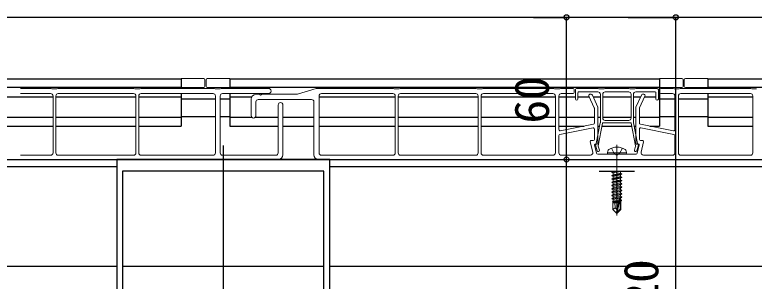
# Model space of a CAD drawing. Units: millimetres, scale not verified. Extents: x -875 to 875, y -1304 to 1298.
# Drawn here: x -368 to -55.7, y -903.5 to -791 of the extents above; entities that cross this region are included whole.
import ezdxf
from ezdxf.enums import TextEntityAlignment as Align

# ---------------------------------------------------------------- set-up
doc = ezdxf.new("R2010")
doc.units = ezdxf.units.MM
doc.header["$LTSCALE"] = 8
for name, color, linetype in [('0-3_YKK_11', 7, 'Continuous'), ('0-4_YKK_12', 2, 'Continuous'), ('0-6_YKK_D', 6, 'Continuous')]:
    doc.layers.add(name, color=color, linetype=linetype)
doc.layers.add('0-5_YKK_13', color=4, linetype='Continuous', lineweight=18)
doc.styles.add('ＭＳ ゴシック', font='')
doc.styles.get('ＭＳ ゴシック').set_extended_font_data('MS Gothic')

msp = doc.modelspace()

# ---------------------------------------------------------------- linework, layer by layer
at = {"layer": '0-3_YKK_11'}
msp.add_lwpolyline([(-234.996, -952.1), (-234.996, -852.1), (-324.996, -852.1), (-324.996, -952.1)], dxfattribs=at)
msp.add_lwpolyline([(-237.496, -994.6), (-237.496, -857.1), (-322.496, -857.1), (-322.496, -994.6), (-319.996, -994.6), (-319.996, -995.8), (-322.496, -995.8), (-322.496, -1000.9), (-237.496, -1000.9), (-237.496, -995.8), (-239.996, -995.8), (-239.996, -994.6)], close=True, dxfattribs=at)
at = {"layer": '0-4_YKK_12'}
for p, q in [((10.004, -792.1), (-570, -792.1)), ((-546, -818.1), (-297.75, -818.1)), ((-297.75, -818.1), (-297.75, -822.1)), ((-277.25, -818.1), (-277.25, -822.1)), ((-277.25, -818.1), (-95.746, -818.1)), ((-95.746, -818.1), (-95.746, -837.971)), ((-75.246, -818.1), (215.254, -818.1)), ((-75.246, -818.1), (-75.246, -822.1)), ((-559.25, -821.6), (-297.75, -821.6)), ((-297.75, -824.3), (-297.75, -837.971)), ((-277.25, -821.6), (-95.746, -821.6)), ((-277.25, -824.3), (-277.25, -837.971)), ((-75.246, -821.6), (215.254, -821.6)), ((-75.246, -824.3), (-75.246, -837.971)), ((-371.5, -825.7), (-351.896, -825.7)), ((-350.696, -825.7), (-316.896, -825.7)), ((-315.696, -825.7), (-297.75, -825.7)), ((-283.296, -826.6), (-297.75, -826.6)), ((-277.25, -826.6), (-281.296, -826.6)), ((-277.25, -825.7), (-267.982, -825.7)), ((-239.496, -825.7), (-207.296, -825.7)), ((-206.096, -825.7), (-172.296, -825.7)), ((-171.096, -825.7), (-139.696, -825.7)), ((-138.196, -825.7), (-131.196, -825.7)), ((-130.196, -825.7), (-125.343, -825.7)), ((-123.696, -825.7), (-120.696, -825.7)), ((-119.696, -825.7), (-107.696, -825.7)), ((-106.696, -825.7), (-103.695, -825.7)), ((-102.048, -825.7), (-97.196, -825.7)), ((-96.196, -825.7), (-95.746, -825.7)), ((-89.196, -826.6), (-95.746, -826.6)), ((-75.246, -826.6), (-87.696, -826.6)), ((-75.246, -825.7), (-56.296, -825.7)), ((-371.5, -834.172), (-351.896, -834.172)), ((-350.696, -834.172), (-316.896, -834.172)), ((-315.696, -834.172), (-297.75, -834.172)), ((-283.296, -834.1), (-297.75, -834.1)), ((-277.25, -834.1), (-281.296, -834.1)), ((-277.25, -834.172), (-268.016, -834.172)), ((-266.375, -834.172), (-256.796, -834.172)), ((-254.796, -834.172), (-241.696, -834.172)), ((-239.496, -834.172), (-207.296, -834.172)), ((-206.096, -834.172), (-172.296, -834.172)), ((-171.096, -834.172), (-139.696, -834.172)), ((-138.196, -834.172), (-123.196, -834.172)), ((-121.696, -834.172), (-120.696, -834.172)), ((-119.696, -834.172), (-107.696, -834.172)), ((-106.696, -834.172), (-105.696, -834.172)), ((-104.196, -834.172), (-95.746, -834.172)), ((-89.196, -834.1), (-95.746, -834.1)), ((-75.246, -834.1), (-87.696, -834.1)), ((-75.246, -834.172), (-56.296, -834.172)), ((-371.5, -837.971), (-351.896, -837.971)), ((-350.696, -837.971), (-316.896, -837.971)), ((-315.696, -837.971), (-297.75, -837.971)), ((-277.25, -837.971), (-256.796, -837.971)), ((-254.796, -837.971), (-241.696, -837.971)), ((-239.496, -837.971), (-207.296, -837.971)), ((-206.096, -837.971), (-172.296, -837.971)), ((-171.096, -837.971), (-139.696, -837.971)), ((-138.196, -837.971), (-127.552, -837.971)), ((-121.696, -837.971), (-120.97, -837.971)), ((-119.95, -837.971), (-107.441, -837.971)), ((-106.421, -837.971), (-105.696, -837.971)), ((-99.839, -837.971), (-95.746, -837.971)), ((-75.246, -837.971), (-56.296, -837.971)), ((-279.996, -846.166), (-279.996, -1021.489)), ((-505, -852.1), (3.004, -852.1)), ((-505, -855.1), (-324.996, -855.1)), ((-234.996, -855.1), (-1.496, -855.1)), ((-121.134, -857.1), (-106.257, -857.1)), ((-322.496, -897.1), (-237.496, -897.1)), ((-234.996, -897.1), (-1.496, -897.1))]:
    msp.add_line(p, q, dxfattribs=at)
msp.add_lwpolyline([(-505, -852.1), (-505, -897.1), (-324.996, -897.1)], dxfattribs=at)
at = {"layer": '0-5_YKK_13'}
for p, q in [((-288.25, -817.95), (-297.75, -817.95)), ((-297.75, -821.75), (-297.75, -817.95)), ((-286.75, -817.95), (-277.25, -817.95)), ((-277.25, -821.75), (-277.25, -817.95)), ((-86.246, -817.95), (-95.746, -817.95)), ((-95.746, -821.75), (-95.746, -817.95)), ((-84.746, -817.95), (-75.246, -817.95)), ((-75.246, -821.75), (-75.246, -817.95)), ((-287.75, -821.25), (-287.75, -818.45)), ((-287.25, -821.25), (-287.25, -818.45)), ((-85.746, -821.25), (-85.746, -818.45)), ((-85.246, -821.25), (-85.246, -818.45)), ((-352.869, -822.1), (-365.596, -822.1)), ((-352.896, -824.3), (-365.596, -824.3)), ((-352.366, -822.229), (-352.725, -822.121)), ((-350.369, -822.25), (-352.222, -822.25)), ((-349.866, -822.121), (-350.225, -822.229)), ((-317.869, -822.1), (-349.722, -822.1)), ((-317.896, -824.3), (-349.696, -824.3)), ((-317.366, -822.229), (-317.725, -822.121)), ((-315.369, -822.25), (-317.222, -822.25)), ((-314.866, -822.121), (-315.225, -822.229)), ((-283.869, -822.1), (-314.722, -822.1)), ((-284.296, -824.3), (-314.696, -824.3)), ((-297.75, -821.75), (-288.75, -821.75)), ((-288.75, -821.75), (-288.25, -821.75)), ((-286.25, -821.75), (-286.75, -821.75)), ((-277.25, -821.75), (-286.25, -821.75)), ((-283.366, -822.229), (-283.725, -822.121)), ((-281.369, -822.25), (-283.222, -822.25)), ((-280.866, -822.121), (-281.225, -822.229)), ((-260.896, -822.1), (-280.722, -822.1)), ((-280.296, -824.3), (-260.896, -824.3)), ((-264.715, -824.6), (-266.196, -824.6)), ((-248.772, -824.6), (-263.676, -824.6)), ((-240.769, -822.123), (-248.623, -824.577)), ((-208.269, -822.1), (-240.619, -822.1)), ((-208.296, -824.3), (-238.496, -824.3)), ((-207.766, -822.229), (-208.125, -822.121)), ((-205.769, -822.25), (-207.622, -822.25)), ((-205.266, -822.121), (-205.625, -822.229)), ((-173.269, -822.1), (-205.122, -822.1)), ((-173.296, -824.3), (-205.096, -824.3)), ((-172.766, -822.229), (-173.125, -822.121)), ((-170.769, -822.25), (-172.622, -822.25)), ((-170.266, -822.121), (-170.625, -822.229)), ((-140.519, -822.1), (-170.122, -822.1)), ((-140.696, -824.3), (-170.096, -824.3)), ((-140.016, -822.229), (-140.375, -822.121)), ((-138.019, -822.25), (-139.872, -822.25)), ((-137.516, -822.121), (-137.875, -822.229)), ((-132.196, -822.1), (-137.372, -822.1)), ((-137.196, -824.3), (-132.196, -824.3)), ((-131.696, -823.8), (-131.696, -822.6)), ((-131.196, -826.6), (-131.196, -822.6)), ((-130.696, -822.1), (-121.769, -822.1)), ((-130.196, -823.9), (-130.196, -826.6)), ((-121.696, -823.6), (-129.896, -823.6)), ((-124.518, -824.6), (-125.067, -824.6)), ((-121.625, -822.121), (-121.266, -822.229)), ((-121.122, -822.25), (-119.269, -822.25)), ((-120.696, -836.57), (-120.696, -824.6)), ((-119.696, -824.6), (-119.696, -834.6)), ((-119.125, -822.229), (-118.766, -822.121)), ((-118.622, -822.1), (-108.769, -822.1)), ((-108.625, -822.121), (-108.266, -822.229)), ((-108.122, -822.25), (-106.269, -822.25)), ((-107.696, -834.6), (-107.696, -824.6)), ((-106.696, -824.6), (-106.696, -836.57)), ((-106.125, -822.229), (-105.766, -822.121)), ((-97.496, -823.6), (-105.696, -823.6)), ((-105.622, -822.1), (-96.696, -822.1)), ((-102.324, -824.6), (-102.874, -824.6)), ((-97.196, -826.6), (-97.196, -823.9)), ((-96.196, -822.6), (-96.196, -826.6)), ((-95.746, -821.75), (-86.746, -821.75)), ((-95.696, -822.6), (-95.696, -823.8)), ((-90.019, -822.1), (-95.196, -822.1)), ((-95.196, -824.3), (-90.196, -824.3)), ((-89.516, -822.229), (-89.875, -822.121)), ((-87.519, -822.25), (-89.372, -822.25)), ((-87.016, -822.121), (-87.375, -822.229)), ((-57.269, -822.1), (-86.872, -822.1)), ((-86.746, -821.75), (-86.246, -821.75)), ((-57.296, -824.3), (-86.696, -824.3)), ((-84.246, -821.75), (-84.746, -821.75)), ((-75.246, -821.75), (-84.246, -821.75)), ((-56.766, -822.229), (-57.125, -822.121)), ((-54.769, -822.25), (-56.622, -822.25)), ((-351.896, -849.3), (-351.896, -825.3)), ((-350.696, -825.3), (-350.696, -849.3)), ((-316.896, -849.3), (-316.896, -825.3)), ((-315.696, -825.3), (-315.696, -849.3)), ((-283.296, -849.3), (-283.296, -825.3)), ((-281.296, -849.3), (-281.296, -825.3)), ((-268.196, -826.6), (-268.196, -833.6)), ((-265.196, -826.8), (-242.696, -826.8)), ((-239.496, -825.3), (-239.496, -849.3)), ((-207.296, -849.3), (-207.296, -825.3)), ((-206.096, -825.3), (-206.096, -849.3)), ((-172.296, -849.3), (-172.296, -825.3)), ((-171.096, -825.3), (-171.096, -849.3)), ((-139.696, -849.3), (-139.696, -825.3)), ((-138.196, -839.49), (-138.196, -825.3)), ((-125.522, -825.307), (-123.241, -830.326)), ((-121.741, -830.001), (-124.063, -824.893)), ((-103.329, -824.893), (-105.651, -830.012)), ((-104.151, -830.337), (-101.869, -825.307)), ((-89.196, -825.3), (-89.196, -839.49)), ((-87.696, -825.3), (-87.696, -849.3)), ((-56.296, -849.3), (-56.296, -825.3)), ((-266.196, -833.6), (-266.196, -827.8)), ((-256.796, -829.1), (-256.796, -849.3)), ((-254.796, -850.1), (-254.796, -829.1)), ((-241.696, -827.8), (-241.696, -850.1)), ((-123.196, -830.533), (-123.196, -836.69)), ((-121.696, -845.3), (-121.696, -830.208)), ((-105.696, -830.219), (-105.696, -845.3)), ((-104.196, -836.69), (-104.196, -830.543)), ((-122.459, -845.417), (-120.702, -836.629)), ((-119.724, -836.841), (-121.616, -846.302)), ((-107.961, -836.6), (-119.43, -836.6)), ((-118.696, -835.6), (-108.696, -835.6)), ((-105.775, -846.302), (-107.667, -836.841)), ((-106.69, -836.629), (-104.932, -845.417)), ((-123.794, -838.749), (-137.794, -841.549)), ((-123.598, -837.18), (-137.598, -839.98)), ((-123.196, -843.6), (-123.196, -839.24)), ((-104.196, -839.24), (-104.196, -843.6)), ((-89.794, -839.98), (-103.794, -837.18)), ((-89.598, -841.549), (-103.598, -838.749)), ((-138.196, -842.04), (-138.196, -849.3)), ((-89.196, -849.3), (-89.196, -842.04)), ((-123.912, -849.068), (-124.948, -844.716)), ((-124.462, -844.1), (-123.696, -844.1)), ((-122.287, -849.416), (-123.108, -845.969)), ((-122.816, -845.6), (-121.996, -845.6)), ((-122.076, -848.438), (-122.782, -845.989)), ((-121.61, -846.444), (-121.115, -848.162)), ((-113.696, -845.9), (-113.696, -875.8)), ((-106.276, -848.162), (-105.781, -846.444)), ((-105.396, -845.6), (-104.576, -845.6)), ((-104.609, -845.989), (-105.315, -848.438)), ((-104.284, -845.969), (-105.104, -849.416)), ((-103.696, -844.1), (-102.93, -844.1)), ((-102.443, -844.716), (-103.48, -849.068)), ((-117.696, -849.3), (-117.554, -848.498)), ((-109.696, -849.3), (-117.696, -849.3)), ((-117.696, -849.3), (-117.608, -849.8)), ((-109.696, -849.3), (-109.837, -848.498)), ((-109.696, -849.3), (-109.784, -849.8)), ((-365.596, -850.3), (-352.896, -850.3)), ((-365.596, -852.1), (-256.796, -852.1)), ((-349.696, -850.3), (-317.896, -850.3)), ((-314.696, -850.3), (-284.296, -850.3)), ((-257.796, -850.3), (-280.296, -850.3)), ((-239.696, -852.1), (38.804, -852.1)), ((-238.496, -850.3), (-208.296, -850.3)), ((-205.096, -850.3), (-173.296, -850.3)), ((-170.096, -850.3), (-140.696, -850.3)), ((-137.196, -850.3), (-124.885, -850.3)), ((-114.215, -849.8), (-121.801, -849.8)), ((-109.784, -849.8), (-117.608, -849.8)), ((-105.591, -849.8), (-113.176, -849.8)), ((-102.507, -850.3), (-90.196, -850.3)), ((-86.696, -850.3), (-57.296, -850.3)), ((-113.096, -857.1), (-115.796, -857.55)), ((-115.796, -857.45), (-113.696, -857.1)), ((-115.796, -857.45), (-115.246, -857.132)), ((-115.796, -857.45), (-115.796, -857.55)), ((-115.796, -857.55), (-115.246, -857.868)), ((-115.796, -858.85), (-111.596, -858.15)), ((-111.596, -858.25), (-115.796, -858.95)), ((-115.796, -858.85), (-115.246, -858.532)), ((-115.796, -858.85), (-115.796, -858.95)), ((-115.796, -858.95), (-115.246, -859.268)), ((-115.102, -857.1), (-115.246, -857.132)), ((-115.246, -857.1), (-115.246, -857.132)), ((-112.146, -857.832), (-115.246, -858.532)), ((-115.246, -857.868), (-115.246, -858.532)), ((-112.146, -857.168), (-112.146, -857.832)), ((-111.596, -858.15), (-112.146, -857.832)), ((-112.146, -858.568), (-112.146, -859.232)), ((-111.596, -858.15), (-111.596, -858.25)), ((-111.596, -859.55), (-115.796, -860.25)), ((-115.796, -860.35), (-111.596, -859.65)), ((-115.796, -860.25), (-115.246, -859.932)), ((-115.796, -860.25), (-115.796, -860.35)), ((-115.796, -860.35), (-115.246, -860.668)), ((-111.596, -860.95), (-115.796, -861.65)), ((-115.796, -861.75), (-111.596, -861.05)), ((-115.796, -861.65), (-115.246, -861.332)), ((-115.796, -861.65), (-115.796, -861.75)), ((-115.796, -861.75), (-115.246, -862.068)), ((-112.146, -859.232), (-115.246, -859.932)), ((-115.246, -859.268), (-115.246, -859.932)), ((-115.246, -860.668), (-112.146, -859.968)), ((-112.146, -860.632), (-115.246, -861.332)), ((-115.246, -860.668), (-115.246, -861.332)), ((-115.246, -862.068), (-112.146, -861.368)), ((-112.146, -862.032), (-115.246, -862.732)), ((-115.246, -862.068), (-115.246, -862.732)), ((-111.596, -859.55), (-112.146, -859.232)), ((-111.596, -859.65), (-112.146, -859.968)), ((-112.146, -859.968), (-112.146, -860.632)), ((-111.596, -860.95), (-112.146, -860.632)), ((-111.596, -861.05), (-112.146, -861.368)), ((-112.146, -861.368), (-112.146, -862.032)), ((-111.596, -862.35), (-112.146, -862.032)), ((-111.596, -859.55), (-111.596, -859.65)), ((-111.596, -860.95), (-111.596, -861.05)), ((-111.596, -862.35), (-115.796, -863.05)), ((-115.796, -863.15), (-111.596, -862.45)), ((-115.796, -863.05), (-115.246, -862.732)), ((-115.796, -863.05), (-115.796, -863.15)), ((-115.796, -863.15), (-115.246, -863.468)), ((-111.596, -863.75), (-115.796, -864.45)), ((-115.796, -864.55), (-111.596, -863.85)), ((-115.796, -864.45), (-115.246, -864.132)), ((-115.796, -864.45), (-115.796, -864.55)), ((-115.796, -864.55), (-115.246, -864.868)), ((-111.596, -865.15), (-115.796, -865.85)), ((-115.246, -863.468), (-112.146, -862.768)), ((-112.146, -863.432), (-115.246, -864.132)), ((-115.246, -863.468), (-115.246, -864.132)), ((-115.246, -864.868), (-112.146, -864.168)), ((-112.146, -864.832), (-115.246, -865.532)), ((-115.246, -864.868), (-115.246, -865.532)), ((-111.596, -862.45), (-112.146, -862.768)), ((-112.146, -862.768), (-112.146, -863.432)), ((-111.596, -863.75), (-112.146, -863.432)), ((-111.596, -863.85), (-112.146, -864.168)), ((-112.146, -864.168), (-112.146, -864.832)), ((-111.596, -865.15), (-112.146, -864.832)), ((-111.596, -862.35), (-111.596, -862.45)), ((-111.596, -863.75), (-111.596, -863.85)), ((-111.596, -865.15), (-111.596, -865.25)), ((-115.796, -865.95), (-111.596, -865.25)), ((-115.796, -865.85), (-115.246, -865.532)), ((-115.796, -865.85), (-115.796, -865.95)), ((-115.796, -865.95), (-115.246, -866.268)), ((-111.596, -866.55), (-115.796, -867.25)), ((-115.796, -867.35), (-111.596, -866.65)), ((-115.796, -867.25), (-115.246, -866.932)), ((-115.796, -867.25), (-115.796, -867.35)), ((-115.796, -867.35), (-115.246, -867.668)), ((-111.596, -867.95), (-115.796, -868.65)), ((-115.796, -868.75), (-111.596, -868.05)), ((-115.796, -868.65), (-115.246, -868.332)), ((-115.246, -866.268), (-112.146, -865.568)), ((-112.146, -866.232), (-115.246, -866.932)), ((-115.246, -866.268), (-115.246, -866.932)), ((-115.246, -867.668), (-112.146, -866.968)), ((-112.146, -867.632), (-115.246, -868.332)), ((-115.246, -867.668), (-115.246, -868.332)), ((-111.596, -865.25), (-112.146, -865.568)), ((-112.146, -865.568), (-112.146, -866.232)), ((-111.596, -866.55), (-112.146, -866.232)), ((-111.596, -866.65), (-112.146, -866.968)), ((-112.146, -866.968), (-112.146, -867.632)), ((-111.596, -867.95), (-112.146, -867.632)), ((-111.596, -868.05), (-112.146, -868.368)), ((-111.596, -866.55), (-111.596, -866.65)), ((-111.596, -867.95), (-111.596, -868.05)), ((-115.796, -868.65), (-115.796, -868.75)), ((-115.796, -868.75), (-115.246, -869.068)), ((-112.932, -869.496), (-115.596, -869.935)), ((-115.596, -869.935), (-115.246, -869.732)), ((-115.596, -869.935), (-115.396, -870.05)), ((-112.986, -869.759), (-115.396, -870.227)), ((-115.396, -870.05), (-115.396, -873.25)), ((-113.119, -870.4), (-115.396, -870.4)), ((-115.246, -869.068), (-112.146, -868.368)), ((-115.246, -869.068), (-115.246, -869.732)), ((-112.87, -869.196), (-115.246, -869.732)), ((-113.03, -869.967), (-114.947, -870.4)), ((-112.786, -868.793), (-113.696, -873.178)), ((-112.364, -868.677), (-113.546, -874.376)), ((-112.296, -868.848), (-112.296, -873.126)), ((-112.146, -869.032), (-112.296, -869.066)), ((-111.696, -869.292), (-112.296, -869.391)), ((-111.696, -869.508), (-112.296, -869.624)), ((-111.996, -870.4), (-112.296, -870.4)), ((-112.146, -868.368), (-112.146, -869.032)), ((-111.696, -869.292), (-112.146, -869.032)), ((-111.696, -869.508), (-111.996, -869.681)), ((-111.996, -869.681), (-111.996, -873.25)), ((-111.696, -869.292), (-111.696, -869.508)), ((-114.438, -872.447), (-115.396, -873.25)), ((-113.846, -874.8), (-115.396, -873.25)), ((-113.696, -873.178), (-113.846, -874.8)), ((-113.696, -873.178), (-113.696, -874.8)), ((-112.296, -873.126), (-113.546, -874.376)), ((-113.546, -874.8), (-111.996, -873.25)), ((-113.546, -874.376), (-113.546, -874.8)), ((-111.996, -873.25), (-112.296, -873.126)), ((-113.846, -874.8), (-113.546, -874.8))]:
    msp.add_line(p, q, dxfattribs=at)
for points in [[(-108.696, -823.6), (-113.696, -823.6), (-118.696, -823.6)], [(-115.996, -847.321), (-114.841, -849.637), (-113.696, -850.246)], [(-111.396, -847.321), (-112.551, -849.637), (-113.696, -850.246)], [(-112.029, -857.1), (-112.146, -857.168), (-115.246, -857.868)], [(-111.596, -858.25), (-112.146, -858.568), (-115.246, -859.268)], [(-113.696, -873.178), (-114.438, -872.447), (-114.596, -870.4)], [(-111.696, -869.508), (-112.146, -869.768), (-112.296, -869.801)]]:
    msp.add_lwpolyline(points, dxfattribs=at)
for centre, radius, start, end in [((-288.25, -818.45), 0.5, 0, 90), ((-286.75, -818.45), 0.5, 90, 180), ((-86.246, -818.45), 0.5, 0, 90), ((-84.746, -818.45), 0.5, 90, 180), ((-288.25, -821.25), 0.5, 270, 0), ((-286.75, -821.25), 0.5, 180, 270), ((-86.246, -821.25), 0.5, 270, 0), ((-84.746, -821.25), 0.5, 180, 270), ((-352.896, -825.3), 1, 0, 90), ((-352.869, -822.6), 0.5, 73.30076, 90), ((-352.222, -821.75), 0.5, 253.30076, 270), ((-349.696, -825.3), 1, 90, 180), ((-350.369, -821.75), 0.5, 270, 286.69924), ((-349.722, -822.6), 0.5, 90, 106.69924), ((-317.896, -825.3), 1, 0, 90), ((-317.869, -822.6), 0.5, 73.30076, 90), ((-317.222, -821.75), 0.5, 253.30076, 270), ((-314.696, -825.3), 1, 90, 180), ((-315.369, -821.75), 0.5, 270, 286.69924), ((-314.722, -822.6), 0.5, 90, 106.69924), ((-284.296, -825.3), 1, 0, 90), ((-283.869, -822.6), 0.5, 73.30076, 90), ((-283.222, -821.75), 0.5, 253.30076, 270), ((-281.369, -821.75), 0.5, 270, 286.69924), ((-280.296, -825.3), 1, 90, 180), ((-280.722, -822.6), 0.5, 90, 106.69924), ((-266.196, -826.6), 2, 90, 180), ((-264.715, -824.9), 0.3, 30, 90), ((-263.676, -824.9), 0.3, 90, 150), ((-260.896, -823.2), 1.1, 270, 90), ((-248.772, -824.1), 0.5, 270, 287.35402), ((-240.619, -822.6), 0.5, 90, 107.35402), ((-238.496, -825.3), 1, 90, 180), ((-208.296, -825.3), 1, 0, 90), ((-208.269, -822.6), 0.5, 73.30076, 90), ((-207.622, -821.75), 0.5, 253.30076, 270), ((-205.096, -825.3), 1, 90, 180), ((-205.769, -821.75), 0.5, 270, 286.69924), ((-205.122, -822.6), 0.5, 90, 106.69924), ((-173.296, -825.3), 1, 0, 90), ((-173.269, -822.6), 0.5, 73.30076, 90), ((-172.622, -821.75), 0.5, 253.30076, 270), ((-170.096, -825.3), 1, 90, 180), ((-170.769, -821.75), 0.5, 270, 286.69924), ((-170.122, -822.6), 0.5, 90, 106.69924), ((-140.696, -825.3), 1, 360, 90), ((-140.519, -822.6), 0.5, 73.30076, 90), ((-139.872, -821.75), 0.5, 253.30076, 270), ((-137.196, -825.3), 1, 90, 180), ((-138.019, -821.75), 0.5, 270, 286.69924), ((-137.372, -822.6), 0.5, 90, 106.69924), ((-132.196, -822.6), 0.5, 0, 90), ((-132.196, -823.8), 0.5, 270, 0), ((-130.696, -822.6), 0.5, 90, 180), ((-129.896, -823.9), 0.3, 90, 180), ((-125.067, -825.1), 0.5, 90, 204.44395), ((-124.518, -825.1), 0.5, 24.44395, 90), ((-121.769, -822.6), 0.5, 73.30076, 90), ((-121.696, -824.6), 1, 0, 90), ((-121.122, -821.75), 0.5, 253.30076, 270), ((-118.696, -824.6), 1, 90, 180), ((-119.269, -821.75), 0.5, 270, 286.69924), ((-118.622, -822.6), 0.5, 90, 106.69924), ((-108.769, -822.6), 0.5, 73.30076, 90), ((-108.696, -824.6), 1, 0, 90), ((-108.122, -821.75), 0.5, 253.30076, 270), ((-105.696, -824.6), 1, 90, 180), ((-106.269, -821.75), 0.5, 270, 286.69924), ((-105.622, -822.6), 0.5, 90, 106.69924), ((-102.874, -825.1), 0.5, 90, 155.5983), ((-102.324, -825.1), 0.5, 335.5983, 90), ((-97.496, -823.9), 0.3, 0, 90), ((-96.696, -822.6), 0.5, 0, 90), ((-95.196, -822.6), 0.5, 90, 180), ((-95.196, -823.8), 0.5, 180, 270), ((-90.196, -825.3), 1, 0, 90), ((-90.019, -822.6), 0.5, 73.30076, 90), ((-89.372, -821.75), 0.5, 253.30076, 270), ((-86.696, -825.3), 1, 90, 180), ((-87.519, -821.75), 0.5, 270, 286.69924), ((-86.872, -822.6), 0.5, 90, 106.69924), ((-57.296, -825.3), 1, 0, 90), ((-57.269, -822.6), 0.5, 73.30076, 90), ((-56.622, -821.75), 0.5, 253.30076, 270), ((-265.196, -827.8), 1, 90, 180), ((-264.196, -824.6), 0.3, 210, 330), ((-242.696, -827.8), 1, 0, 90), ((-130.696, -826.6), 0.5, 180, 270), ((-130.696, -826.6), 0.5, 270, 0), ((-96.696, -826.6), 0.5, 180, 270), ((-96.696, -826.6), 0.5, 270, 0), ((-255.796, -829.1), 1, 0, 180), ((-123.696, -830.533), 0.5, 0, 24.44395), ((-122.196, -830.208), 0.5, 0, 24.44395), ((-105.196, -830.219), 0.5, 155.5983, 180), ((-103.696, -830.543), 0.5, 155.5983, 180), ((-267.196, -833.6), 1, 180, 0), ((-123.696, -836.69), 0.5, 281.30993, 0), ((-120.996, -836.57), 0.3, 348.69007, 360), ((-119.43, -836.9), 0.3, 90, 168.69007), ((-118.696, -834.6), 1, 180, 270), ((-108.696, -834.6), 1, 270, 0), ((-107.961, -836.9), 0.3, 11.30993, 90), ((-106.396, -836.57), 0.3, 180, 191.30993), ((-103.696, -836.69), 0.5, 180, 258.69007), ((-137.696, -839.49), 0.5, 180, 281.30993), ((-123.696, -839.24), 0.5, 0, 101.30993), ((-103.696, -839.24), 0.5, 78.69007, 180), ((-89.696, -839.49), 0.5, 258.69007, 360), ((-137.696, -842.04), 0.5, 101.30993, 180), ((-89.696, -842.04), 0.5, 0, 78.69007), ((-124.462, -844.6), 0.5, 90, 193.3925), ((-123.696, -843.6), 0.5, 270, 0), ((-122.816, -845.9), 0.3, 90, 193.3925), ((-122.496, -845.9), 0.3, 114.827, 197.33887), ((-122.753, -845.358), 0.3, 296.01796, 348.69007), ((-121.996, -845.3), 0.3, 270, 0), ((-121.322, -846.361), 0.3, 168.69007, 196.079), ((-106.069, -846.361), 0.3, 343.921, 11.30993), ((-105.396, -845.3), 0.3, 180, 270), ((-104.638, -845.358), 0.3, 191.30993, 243.98204), ((-104.896, -845.9), 0.3, 342.66113, 65.173), ((-104.576, -845.9), 0.3, 346.6075, 90), ((-103.696, -843.6), 0.5, 180, 270), ((-102.93, -844.6), 0.5, 346.6075, 90), ((-352.896, -849.3), 1, 270, 0), ((-349.696, -849.3), 1, 180, 270), ((-317.896, -849.3), 1, 270, 0), ((-314.696, -849.3), 1, 180, 270), ((-284.296, -849.3), 1, 270, 0), ((-280.296, -849.3), 1, 180, 270), ((-257.796, -849.3), 1, 270, 0), ((-238.496, -849.3), 1, 180, 270), ((-208.296, -849.3), 1, 270, 0), ((-205.096, -849.3), 1, 180, 270), ((-173.296, -849.3), 1, 270, 0), ((-170.096, -849.3), 1, 180, 270), ((-140.696, -849.3), 1, 270, 360), ((-137.196, -849.3), 1, 180, 270), ((-124.885, -849.3), 1, 270, 13.3925), ((-121.801, -849.3), 0.5, 193.3925, 270), ((-121.596, -848.3), 0.5, 196.079, 16.079), ((-116.668, -848.654), 0.9, 122.05588, 170), ((-113.696, -853.4), 6.5, 57.94412, 122.05588), ((-110.724, -848.654), 0.9, 10, 57.94412), ((-105.796, -848.3), 0.5, 163.921, 343.921), ((-105.591, -849.3), 0.5, 270, 346.6075), ((-102.507, -849.3), 1, 166.6075, 270), ((-90.196, -849.3), 1, 270, 0), ((-86.696, -849.3), 1, 180, 270), ((-57.296, -849.3), 1, 270, 0), ((-256.796, -850.1), 2, 270, 0), ((-239.696, -850.1), 2, 180, 270), ((-114.215, -850.1), 0.3, 30, 90), ((-113.696, -849.8), 0.3, 210, 330), ((-113.176, -850.1), 0.3, 90, 150), ((-112.544, -868.848), 0.248, 0, 167.19096)]:
    msp.add_arc(centre, radius, start, end, dxfattribs=at)
at = {"layer": '0-6_YKK_D'}
for p, q in [((-148.996, -792.1), (-133.996, -792.1)), ((-134.996, -852.1), (-134.996, -792.1)), ((-108.996, -792.1), (-87.811, -792.1)), ((-88.811, -1012.1), (-88.811, -792.1)), ((-199.996, -852.1), (-133.996, -852.1)), ((-199.996, -852.1), (-133.996, -852.1)), ((-134.996, -1007.1), (-134.996, -852.1))]:
    msp.add_line(p, q, dxfattribs=at)
for centre in [(-134.996, -792.1), (-88.811, -792.1), (-134.996, -852.1), (-134.996, -852.1)]:
    msp.add_circle(centre, 1.075, dxfattribs=at)

# ---------------------------------------------------------------- texts
at = {"layer": '0-6_YKK_D', "style": 'ＭＳ ゴシック'}
for s, p in [('60', (-137.996, -836.93)), ('220', (-91.811, -924.145))]:
    msp.add_text(s, height=14.66, rotation=90, dxfattribs=at).set_placement(p, align=Align.BOTTOM_LEFT)

doc.saveas('drawing.dxf')
